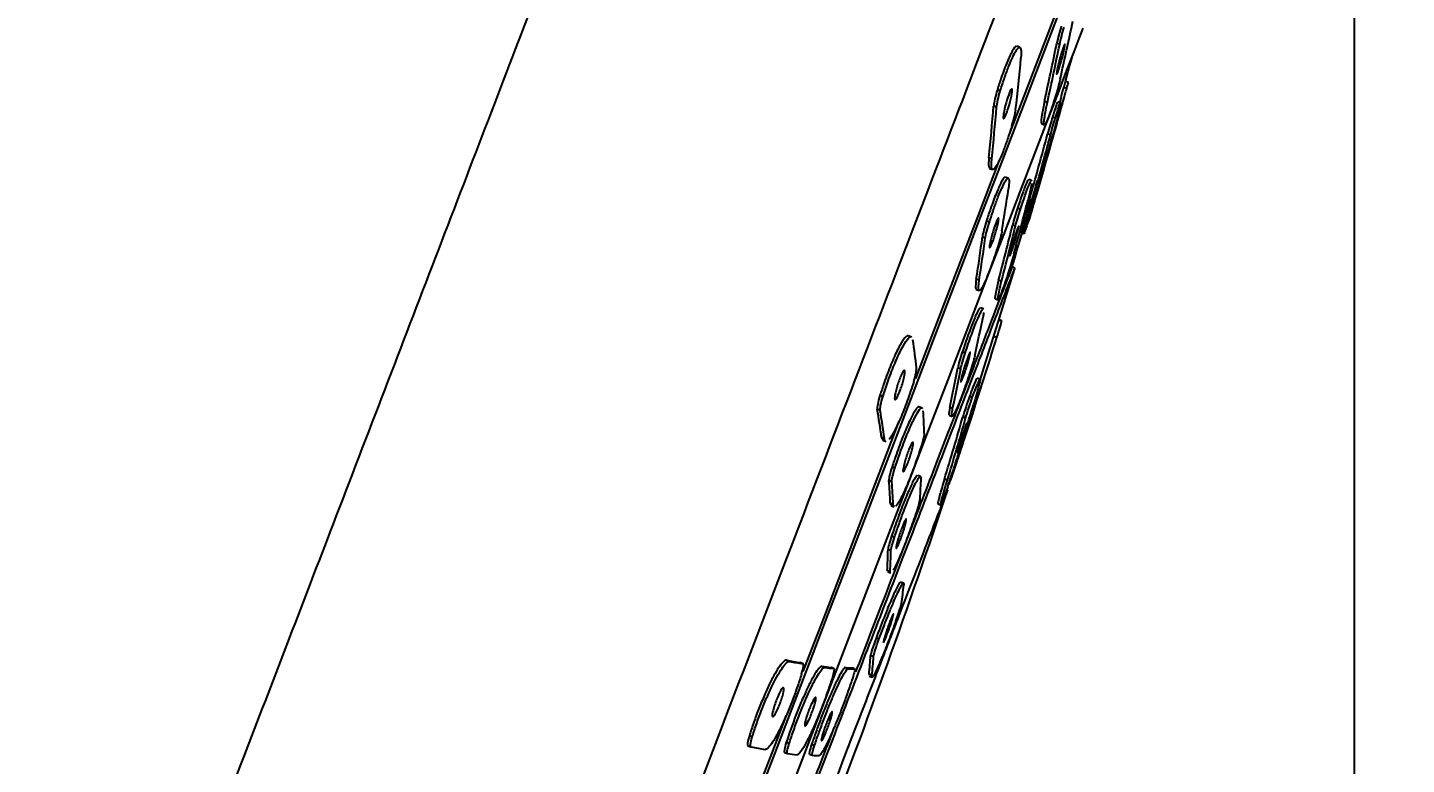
# Model space of a CAD drawing. Header units: millimetres. Extents: x 789 to 1209, y -1956 to -1362.
# Drawn here: x 862.55 to 895.68, y -1470.91 to -1453.2 of the extents above; entities that cross this region are included whole.
import ezdxf

# ---------------------------------------------------------------- set-up
doc = ezdxf.new("R2010")
doc.units = ezdxf.units.MM
doc.header["$LTSCALE"] = 0.1
doc.layers.get('0').update_dxf_attribs({"lineweight": 13})
doc.layers.add('DIM', color=3, linetype='Continuous', lineweight=9)
doc.styles.get("Standard").update_dxf_attribs({"font": 'arial.ttf'})
doc.dimstyles.new('ISO-25', dxfattribs={"dimtxt": 2.5, "dimasz": 2.5, "dimexe": 1.25, "dimexo": 0.625, "dimtad": 1, "dimlfac": 1.333333, "dimtxsty": 'Standard', "dimcen": 2.5, "dimadec": 0, "dimazin": 0, "dimtfac": 1, "dimtmove": 0, "dimatfit": 3, "dimfxl": 0, "dimarcsym": 0})

# ---------------------------------------------------------------- blocks, each defined once
blk = doc.blocks.new('*D55')
at = {"layer": 'Defpoints', "color": 0}
for p in [(891.38, -1423.334), (891.38, -1437.194), (844.131, -1508.415)]:
    blk.add_point(p, dxfattribs=at)
at = {"layer": 'DIM', "color": 0, "linetype": 'ByBlock', "lineweight": -2}
for p, q in [((844.131, -1507.79), (844.131, -1422.084)), ((891.38, -1436.569), (891.38, -1422.084)), ((848.131, -1423.334), (887.38, -1423.334))]:
    blk.add_line(p, q, dxfattribs=at)
at = {"layer": 'DIM', "color": 0}
for points in [[(848.131, -1422.667), (848.131, -1424), (844.131, -1423.334)], [(887.38, -1422.667), (887.38, -1424), (891.38, -1423.334)]]:
    blk.add_solid(points, dxfattribs=at)
at = {"layer": 'DIM', "color": 0, "insert": (867.755, -1420.665), "char_height": 4, "attachment_point": 5}
blk.add_mtext('63', dxfattribs=at)
blk = doc.blocks.new('*D56')
at = {"layer": 'Defpoints', "color": 0}
for p in [(881.999, -1433.594), (894.426, -1433.594), (838.2, -1651.815)]:
    blk.add_point(p, dxfattribs=at)
at = {"layer": 'DIM', "color": 0, "linetype": 'ByBlock', "lineweight": -2}
for p, q in [((882.624, -1433.594), (895.676, -1433.594)), ((894.426, -1647.815), (894.426, -1437.594)), ((838.825, -1651.815), (895.676, -1651.815))]:
    blk.add_line(p, q, dxfattribs=at)
at = {"layer": 'DIM', "color": 0}
for points in [[(893.759, -1437.594), (895.093, -1437.594), (894.426, -1433.594)], [(893.759, -1647.815), (895.093, -1647.815), (894.426, -1651.815)]]:
    blk.add_solid(points, dxfattribs=at)
at = {"layer": 'DIM', "color": 0, "insert": (891.759, -1542.704), "char_height": 4, "attachment_point": 5, "rotation": 90}
blk.add_mtext('290', dxfattribs=at)

msp = doc.modelspace()

# ---------------------------------------------------------------- linework, layer by layer
at = {"color": 7, "linetype": 'Continuous'}
for p, q in [((890.98, -1439.382), (866.615, -1502.855)), ((880.667, -1466.248), (866.63, -1502.816))]:
    msp.add_line(p, q, dxfattribs=at)
at = {"color": 7, "linetype": 'Continuous', "lineweight": 25}
for p, q in [((886.389, -1453.68), (886.32, -1453.654)), ((887.345, -1453.607), (887.275, -1453.58)), ((885.916, -1454.725), (885.847, -1454.698)), ((887.553, -1454.527), (887.483, -1454.5)), ((887.049, -1455.005), (886.98, -1454.978)), ((887.371, -1455.01), (887.302, -1454.984)), ((887.345, -1455.002), (887.302, -1455.157)), ((885.829, -1455.115), (885.759, -1455.088)), ((887.24, -1455.383), (887.17, -1455.356)), ((886.905, -1455.51), (886.975, -1455.537)), ((887.124, -1455.785), (887.054, -1455.758)), ((885.713, -1456.358), (885.643, -1456.331)), ((885.662, -1456.587), (885.734, -1456.615)), ((886.111, -1456.826), (886.042, -1456.799)), ((886.67, -1456.878), (886.602, -1456.851)), ((886.931, -1456.735), (886.915, -1456.729)), ((886.689, -1457.367), (886.619, -1457.34)), ((886.401, -1457.566), (886.332, -1457.54)), ((885.655, -1457.877), (885.586, -1457.85)), ((886.283, -1457.975), (886.214, -1457.949)), ((885.558, -1458.263), (885.488, -1458.236)), ((886.417, -1458.122), (886.486, -1458.149)), ((885.428, -1461.702), (886.259, -1459.017)), ((886.27, -1458.981), (886.201, -1458.954)), ((885.411, -1459.274), (885.341, -1459.247)), ((885.948, -1459.298), (885.878, -1459.271)), ((885.34, -1459.495), (885.41, -1459.523)), ((885.513, -1459.963), (885.445, -1459.936)), ((885.791, -1459.714), (885.862, -1459.741)), ((885.957, -1460.253), (885.89, -1460.227)), ((885.954, -1460.263), (885.949, -1460.274)), ((883.781, -1460.638), (883.711, -1460.611)), ((885.073, -1461.025), (885.004, -1460.999)), ((884.966, -1461.407), (884.896, -1461.38)), ((885.431, -1461.655), (885.362, -1461.629)), ((883.096, -1462.072), (883.026, -1462.045)), ((884.042, -1462.345), (883.972, -1462.318)), ((884.773, -1462.357), (884.704, -1462.33)), ((885.246, -1462.094), (885.177, -1462.067)), ((883.032, -1462.401), (882.962, -1462.374)), ((884.691, -1462.517), (884.761, -1462.544)), ((885.085, -1462.591), (885.016, -1462.565)), ((883.064, -1463.05), (883.102, -1463.107)), ((883.134, -1463.077), (883.064, -1463.05)), ((883.097, -1463.12), (883.167, -1463.146)), ((884.882, -1463.407), (884.883, -1463.412)), ((883.385, -1463.79), (883.316, -1463.764)), ((884.003, -1463.992), (883.934, -1463.965)), ((883.311, -1464.116), (883.241, -1464.089)), ((884.646, -1464.08), (884.577, -1464.053)), ((883.275, -1464.629), (883.302, -1464.682)), ((883.345, -1464.656), (883.275, -1464.629)), ((884.414, -1464.646), (884.484, -1464.673)), ((883.298, -1464.695), (883.367, -1464.721)), ((883.374, -1465.453), (883.304, -1465.426)), ((883.29, -1465.773), (883.22, -1465.747)), ((883.201, -1466.245), (883.22, -1466.262)), ((883.27, -1466.272), (883.201, -1466.245)), ((883.212, -1466.281), (883.283, -1466.308)), ((883.591, -1466.555), (883.522, -1466.529)), ((883.003, -1467.899), (882.934, -1467.872)), ((883.105, -1467.976), (883.107, -1467.98)), ((882.872, -1468.319), (882.803, -1468.292)), ((880.851, -1468.433), (880.782, -1468.406)), ((881.179, -1468.487), (881.109, -1468.461)), ((881.18, -1468.488), (881.11, -1468.461)), ((881.699, -1468.578), (881.63, -1468.551)), ((881.919, -1468.603), (881.85, -1468.577)), ((881.921, -1468.603), (881.851, -1468.577)), ((882.257, -1468.608), (882.188, -1468.582)), ((882.418, -1468.613), (882.349, -1468.586)), ((882.765, -1468.742), (882.778, -1468.763)), ((882.834, -1468.768), (882.765, -1468.742)), ((882.769, -1468.786), (882.838, -1468.813)), ((879.958, -1470.248), (879.888, -1470.221)), ((879.855, -1470.462), (879.925, -1470.488)), ((880.734, -1470.618), (880.803, -1470.645)), ((880.845, -1470.408), (880.776, -1470.381)), ((881.454, -1470.455), (881.384, -1470.429)), ((881.333, -1470.661), (881.402, -1470.687))]:
    msp.add_line(p, q, dxfattribs=at)
at = {"color": 8, "linetype": 'Continuous', "lineweight": 25}
for p, q in [((887.514, -1454.669), (887.444, -1454.642)), ((885.954, -1460.263), (885.887, -1460.237)), ((885.834, -1460.652), (885.766, -1460.626)), ((885.207, -1462.628), (885.168, -1462.614))]:
    msp.add_line(p, q, dxfattribs=at)
at = {"color": 7, "linetype": 'Continuous', "lineweight": 25, "flags": 128}
for points in [[(887.791, -1451.443), (887.683, -1451.723), (887.294, -1452.736), (886.867, -1453.85), (886.403, -1455.058), (886.131, -1455.766)], [(879.788, -1472.498), (880.457, -1470.757), (881.123, -1469.021), (881.784, -1467.298), (882.437, -1465.599), (883.077, -1463.932), (883.701, -1462.306), (884.306, -1460.729), (884.889, -1459.211), (885.446, -1457.759), (885.975, -1456.381), (886.473, -1455.085), (886.937, -1453.876), (887.364, -1452.763)], [(880.748, -1471.868), (881.339, -1470.327), (881.927, -1468.797), (882.506, -1467.289), (883.073, -1465.811), (883.624, -1464.375), (884.156, -1462.99), (884.664, -1461.665), (885.146, -1460.411), (885.598, -1459.234), (886.016, -1458.144), (886.399, -1457.148), (886.742, -1456.252), (887.045, -1455.463), (887.305, -1454.786), (887.52, -1454.225), (887.689, -1453.785), (887.811, -1453.469), (887.884, -1453.278), (887.908, -1453.215)], [(885.891, -1456.393), (885.376, -1457.732), (884.819, -1459.184), (884.236, -1460.703), (883.877, -1461.638)], [(883.484, -1462.663), (883.007, -1463.905), (882.367, -1465.572), (881.715, -1467.271), (881.175, -1468.678)], [(880.77, -1469.732), (880.387, -1470.73), (879.719, -1472.471), (879.052, -1474.207), (878.391, -1475.93), (878.376, -1475.968)]]:
    msp.add_lwpolyline(points, dxfattribs=at)
at = {"color": 7, "linetype": 'Continuous', "lineweight": 25}
for centre, radius, start, end in [((927.353, -1503.541), 83.365, 122.95922, 183.35148), ((777.977, -1429.759), 112.13, 347.28431, 348.01371), ((777.43, -1431.09), 112.124, 347.69854, 348.42881), ((777.399, -1431.088), 112.228, 347.69527, 348.42486), ((827.412, -1448.496), 59.253, 353.52543, 354.72917), ((704.495, -1404.21), 189.773, 344.51667, 344.82622), ((706.5, -1404.769), 187.765, 343.93306, 344.47426), ((704.495, -1404.21), 189.847, 344.42514, 344.51716), ((826.377, -1450.2), 59.582, 354.09398, 355.29437), ((826.45, -1450.221), 59.58, 354.08795, 355.28834), ((731.959, -1413.969), 160.627, 344.33482, 344.92016), ((731.976, -1413.974), 160.683, 344.33277, 344.9179), ((732.155, -1413.123), 160.786, 344.02504, 344.60951), ((704.495, -1404.21), 189.773, 343.22551, 343.88639), ((829.04, -1448.719), 57.683, 350.65734, 351.66934), ((778.613, -1429.904), 111.403, 345.05061, 345.75177), ((778.203, -1431.269), 111.256, 345.42253, 346.12514), ((778.044, -1431.233), 111.493, 345.42058, 346.12169), ((828.005, -1450.405), 58.014, 351.23299, 352.24145), ((828.08, -1450.427), 58.009, 351.2281, 352.23662), ((830.088, -1448.9), 56.547, 347.5421, 348.5231), ((706.607, -1404.804), 187.727, 342.05981, 342.69261), ((864.761, -1463.62), 19.276, 6.6745, 8.6867), ((829.279, -1450.614), 56.649, 348.0635, 349.0442), ((829.358, -1450.638), 56.641, 348.0596, 349.0403), ((784.428, -1432.148), 105.246, 342.5353, 343.37927), ((863.478, -1465.674), 19.761, 7.6313, 9.6121), ((863.547, -1465.698), 19.761, 7.6216, 9.6022), ((866.986, -1463.446), 17.111, 1.6661, 3.4641), ((783.752, -1433.491), 105.355, 343.13677, 343.98054), ((783.824, -1433.515), 105.353, 343.13497, 343.97875), ((704.495, -1404.21), 189.921, 336.20188, 341.55291), ((865.812, -1465.451), 17.483, 2.6931, 4.4669), ((865.878, -1465.475), 17.486, 2.6849, 4.4582), ((868.634, -1463.425), 15.394, 355.9085, 357.7559), ((867.587, -1465.398), 15.637, 356.8933, 358.7223), ((867.661, -1465.423), 15.633, 356.8863, 358.7157), ((874.646, -1465.757), 8.99, 351.7662, 354.6124), ((873.582, -1467.744), 9.236, 353.8013, 356.5984), ((884.227, -1448.582), 20.122, 260.1397, 261.0845), ((884.29, -1448.643), 20.087, 260.1433, 261.0893), ((882.971, -1457.838), 10.797, 262.8619, 264.0388), ((883.023, -1458.008), 10.652, 262.8603, 264.0527), ((882.41, -1463.905), 4.682, 267.2764, 269.2477), ((882.479, -1463.936), 4.677, 267.2831, 269.2554), ((873.646, -1467.769), 9.242, 353.7961, 356.5912), ((883.916, -1448.428), 22.418, 259.7509, 260.6303), ((882.435, -1458.633), 12.122, 262.2688, 263.3641), ((881.747, -1465.238), 5.461, 266.3876, 268.1651)]:
    msp.add_arc(centre, radius, start, end, dxfattribs=at)
for points, knots in [([(862.546, -1484.27), (862.959, -1483.196), (863.974, -1480.551), (865.712, -1476.024), (867.734, -1470.756), (869.123, -1467.138), (869.817, -1465.33), (870.641, -1463.182), (872.29, -1458.887), (874.662, -1452.708), (876.835, -1447.046), (878.619, -1442.398), (880.005, -1438.789), (881.011, -1436.168), (881.691, -1434.397), (881.962, -1433.691), (881.999, -1433.594), (881.999, -1433.594)], [0.7499608, 0.7499608, 0.7499608, 0.7499608, 0.7701071, 0.7973165, 0.8245259, 0.8517352, 0.8517352, 0.8517352, 0.8840602, 0.9163852, 0.9487102, 0.9810352, 1.0082446, 1.035454, 1.0626634, 1.0898727, 1.1017745, 1.1017745, 1.1017745, 1.1017745]), ([(890.98, -1439.382), (890.98, -1439.382), (890.824, -1439.789), (890.212, -1441.383), (889.756, -1442.571), (888.578, -1445.639), (887.857, -1447.519), (886.203, -1451.828), (885.27, -1454.257), (883.265, -1459.48), (882.193, -1462.274), (879.989, -1468.015), (878.858, -1470.962), (876.623, -1476.785), (875.519, -1479.661), (873.421, -1485.126), (872.428, -1487.713), (871.527, -1490.058)], [0, 0, 0, 0, 0.125, 0.125, 0.25, 0.25, 0.375, 0.375, 0.5, 0.5, 0.625, 0.625, 0.75, 0.75, 0.875, 0.875, 1, 1, 1, 1]), ([(887.384, -1453.166), (887.364, -1453.229), (887.343, -1453.304), (887.304, -1453.451), (887.287, -1453.522), (887.275, -1453.58)], [0, 0, 0, 0, 0.5, 0.5, 1, 1, 1, 1]), ([(887.345, -1453.607), (887.357, -1453.549), (887.374, -1453.478), (887.412, -1453.331), (887.434, -1453.255), (887.453, -1453.193)], [0, 0, 0, 0, 0.5, 0.5, 1, 1, 1, 1]), ([(886.314, -1453.671), (886.309, -1453.664), (886.29, -1453.634), (886.21, -1453.75), (886.086, -1454.009), (885.957, -1454.351), (885.878, -1454.6), (885.847, -1454.698)], [0, 0, 0, 0, 0.0840651, 0.3379212, 0.5889198, 0.8376268, 1, 1, 1, 1]), ([(885.916, -1454.725), (885.951, -1454.614), (885.986, -1454.508), (886.055, -1454.309), (886.089, -1454.215), (886.155, -1454.049), (886.187, -1453.974), (886.246, -1453.849), (886.273, -1453.799), (886.322, -1453.722), (886.343, -1453.697), (886.378, -1453.674), (886.392, -1453.676), (886.423, -1453.723), (886.427, -1453.808), (886.415, -1453.939)], [0, 0, 0, 0, 0.125, 0.125, 0.25, 0.25, 0.375, 0.375, 0.5, 0.5, 0.625, 0.625, 0.75, 0.75, 1, 1, 1, 1]), ([(887.279, -1454.248), (887.289, -1454.19), (887.309, -1454.104), (887.357, -1453.918), (887.386, -1453.82), (887.434, -1453.671), (887.454, -1453.619), (887.474, -1453.594), (887.473, -1453.62), (887.453, -1453.733), (887.433, -1453.821), (887.385, -1454.006), (887.357, -1454.103), (887.308, -1454.254), (887.288, -1454.305), (887.268, -1454.331), (887.269, -1454.305), (887.279, -1454.248)], [0, 0, 0, 0, 0.125, 0.125, 0.25, 0.25, 0.375, 0.375, 0.5, 0.5, 0.625, 0.625, 0.75, 0.75, 0.875, 0.875, 1, 1, 1, 1]), ([(885.847, -1454.698), (885.824, -1454.769), (885.804, -1454.846), (885.773, -1454.985), (885.762, -1455.045), (885.759, -1455.088)], [0, 0, 0, 0, 0.5, 0.5, 1, 1, 1, 1]), ([(885.829, -1455.115), (885.832, -1455.072), (885.843, -1455.012), (885.874, -1454.873), (885.894, -1454.796), (885.916, -1454.725)], [0, 0, 0, 0, 0.5, 0.5, 1, 1, 1, 1]), ([(885.989, -1455.356), (885.989, -1455.315), (886.002, -1455.241), (886.042, -1455.065), (886.071, -1454.963), (886.127, -1454.794), (886.155, -1454.727), (886.194, -1454.665), (886.205, -1454.671), (886.204, -1454.753), (886.191, -1454.828), (886.151, -1455.003), (886.123, -1455.104), (886.065, -1455.275), (886.038, -1455.342), (885.999, -1455.403), (885.988, -1455.398), (885.989, -1455.356)], [0, 0, 0, 0, 0.125, 0.125, 0.25, 0.25, 0.375, 0.375, 0.5, 0.5, 0.625, 0.625, 0.75, 0.75, 0.875, 0.875, 1, 1, 1, 1]), ([(887.356, -1454.44), (887.343, -1454.498), (887.325, -1454.569), (887.286, -1454.716), (887.264, -1454.791), (887.244, -1454.853)], [0, 0, 0, 0, 0.5, 0.5, 1, 1, 1, 1]), ([(887.414, -1455.029), (887.434, -1454.956), (887.455, -1454.881), (887.49, -1454.753), (887.505, -1454.701), (887.514, -1454.669)], [0, 0, 0, 0, 0.5, 0.5, 1, 1, 1, 1]), ([(887.514, -1454.669), (887.531, -1454.604), (887.554, -1454.519), (887.548, -1454.539), (887.546, -1454.544)], [0, 0, 0, 0, 0.750265, 1, 1, 1, 1]), ([(886.98, -1454.978), (886.956, -1455.093), (886.909, -1455.322), (886.889, -1455.493), (886.906, -1455.491), (886.912, -1455.49)], [0, 0, 0, 0, 0.390828, 0.781897, 1, 1, 1, 1]), ([(887.244, -1454.853), (887.214, -1454.952), (887.185, -1455.041), (887.13, -1455.202), (887.105, -1455.273), (887.06, -1455.391), (887.04, -1455.438), (887.007, -1455.507), (886.994, -1455.527), (886.975, -1455.542), (886.97, -1455.535), (886.966, -1455.496), (886.968, -1455.462), (886.984, -1455.325), (887.01, -1455.184), (887.049, -1455.005)], [0, 0, 0, 0, 0.125, 0.125, 0.25, 0.25, 0.375, 0.375, 0.5, 0.5, 0.625, 0.625, 0.75, 0.75, 1, 1, 1, 1]), ([(887.296, -1454.998), (887.292, -1455), (887.284, -1455.005), (887.232, -1455.161), (887.185, -1455.309), (887.17, -1455.356)], [0, 0, 0, 0, 0.3422007, 0.7913141, 1, 1, 1, 1]), ([(887.364, -1455.061), (887.359, -1455.088), (887.35, -1455.124), (887.329, -1455.215), (887.315, -1455.271), (887.267, -1455.459), (887.225, -1455.617), (887.176, -1455.795)], [0, 0, 0, 0, 0.25, 0.25, 0.5, 0.5, 1, 1, 1, 1]), ([(887.24, -1455.383), (887.269, -1455.289), (887.329, -1455.102), (887.368, -1454.995), (887.366, -1455.019), (887.366, -1455.024)], [0, 0, 0, 0, 0.449855, 0.899913, 1, 1, 1, 1]), ([(887.381, -1454.872), (887.376, -1454.889), (887.364, -1454.931), (887.352, -1454.976), (887.345, -1455.002)], [0, 0, 0, 0, 0.417681, 1, 1, 1, 1]), ([(886.196, -1455.566), (886.218, -1455.495), (886.239, -1455.418), (886.272, -1455.28), (886.283, -1455.22), (886.288, -1455.178)], [0, 0, 0, 0, 0.5, 0.5, 1, 1, 1, 1]), ([(887.17, -1455.356), (887.155, -1455.406), (887.135, -1455.471), (887.094, -1455.614), (887.073, -1455.69), (887.054, -1455.758)], [0, 0, 0, 0, 0.5, 0.5, 1, 1, 1, 1]), ([(887.124, -1455.785), (887.142, -1455.717), (887.163, -1455.642), (887.204, -1455.498), (887.224, -1455.432), (887.24, -1455.383)], [0, 0, 0, 0, 0.5, 0.5, 1, 1, 1, 1]), ([(886.196, -1455.566), (886.162, -1455.677), (886.127, -1455.783), (886.059, -1455.982), (886.025, -1456.076), (885.96, -1456.243), (885.929, -1456.317), (885.871, -1456.443), (885.845, -1456.494), (885.798, -1456.571), (885.777, -1456.597), (885.744, -1456.62), (885.73, -1456.618), (885.702, -1456.573), (885.7, -1456.489), (885.713, -1456.358)], [0, 0, 0, 0, 0.125, 0.125, 0.25, 0.25, 0.375, 0.375, 0.5, 0.5, 0.625, 0.625, 0.75, 0.75, 1, 1, 1, 1]), ([(885.643, -1456.331), (885.637, -1456.415), (885.627, -1456.557), (885.657, -1456.566), (885.669, -1456.57)], [0, 0, 0, 0, 0.597651, 1, 1, 1, 1]), ([(886.856, -1456.832), (886.871, -1456.774), (886.895, -1456.687), (886.947, -1456.502), (886.976, -1456.405), (887.021, -1456.258), (887.037, -1456.207), (887.048, -1456.183), (887.043, -1456.21), (887.013, -1456.324), (886.989, -1456.411), (886.937, -1456.596), (886.909, -1456.692), (886.863, -1456.842), (886.847, -1456.891), (886.836, -1456.915), (886.841, -1456.889), (886.856, -1456.832)], [0, 0, 0, 0, 0.125, 0.125, 0.25, 0.25, 0.375, 0.375, 0.5, 0.5, 0.625, 0.625, 0.75, 0.75, 0.875, 0.875, 1, 1, 1, 1]), ([(886.036, -1456.817), (886.032, -1456.81), (886.019, -1456.782), (885.947, -1456.9), (885.829, -1457.159), (885.7, -1457.502), (885.618, -1457.751), (885.586, -1457.85)], [0, 0, 0, 0, 0.0820766, 0.3349179, 0.5859318, 0.8355179, 1, 1, 1, 1]), ([(885.655, -1457.877), (885.691, -1457.766), (885.726, -1457.662), (885.796, -1457.463), (885.83, -1457.369), (885.895, -1457.202), (885.926, -1457.128), (885.983, -1457.001), (886.008, -1456.95), (886.053, -1456.872), (886.072, -1456.846), (886.102, -1456.821), (886.114, -1456.822), (886.135, -1456.865), (886.133, -1456.947), (886.114, -1457.076)], [0, 0, 0, 0, 0.125, 0.125, 0.25, 0.25, 0.375, 0.375, 0.5, 0.5, 0.625, 0.625, 0.75, 0.75, 1, 1, 1, 1]), ([(886.595, -1456.869), (886.59, -1456.867), (886.579, -1456.86), (886.507, -1457.032), (886.416, -1457.284), (886.352, -1457.478), (886.332, -1457.54)], [0, 0, 0, 0, 0.20856, 0.530193, 0.851004, 1, 1, 1, 1]), ([(886.401, -1457.566), (886.445, -1457.437), (886.531, -1457.178), (886.62, -1456.952), (886.667, -1456.854), (886.667, -1456.882), (886.667, -1456.885)], [0, 0, 0, 0, 0.321099, 0.642399, 0.963416, 1, 1, 1, 1]), ([(886.587, -1457.891), (886.588, -1457.892), (886.59, -1457.893), (886.646, -1457.712), (886.74, -1457.394), (886.843, -1457.041), (886.91, -1456.811), (886.931, -1456.735)], [0, 0, 0, 0, 0.160776, 0.401275, 0.641982, 0.883412, 1, 1, 1, 1]), ([(886.67, -1456.947), (886.665, -1456.984), (886.656, -1457.034), (886.628, -1457.16), (886.611, -1457.237), (886.589, -1457.323)], [0, 0, 0, 0, 0.5, 0.5, 1, 1, 1, 1]), ([(886.619, -1457.34), (886.582, -1457.477), (886.506, -1457.751), (886.439, -1458.011), (886.411, -1458.134), (886.421, -1458.112), (886.422, -1458.108)], [0, 0, 0, 0, 0.308736, 0.617695, 0.925847, 1, 1, 1, 1]), ([(886.614, -1457.775), (886.591, -1457.85), (886.571, -1457.914), (886.536, -1458.021), (886.522, -1458.064), (886.49, -1458.154), (886.482, -1458.166), (886.493, -1458.107), (886.501, -1458.074), (886.522, -1457.987), (886.536, -1457.931), (886.57, -1457.8), (886.59, -1457.725), (886.636, -1457.558), (886.661, -1457.465), (886.689, -1457.367)], [0, 0, 0, 0, 0.125, 0.125, 0.25, 0.25, 0.5, 0.5, 0.625, 0.625, 0.75, 0.75, 0.875, 0.875, 1, 1, 1, 1]), ([(886.732, -1457.374), (886.713, -1457.441), (886.691, -1457.517), (886.649, -1457.66), (886.629, -1457.726), (886.614, -1457.775)], [0, 0, 0, 0, 0.5, 0.5, 1, 1, 1, 1]), ([(886.332, -1457.54), (886.312, -1457.602), (886.289, -1457.677), (886.247, -1457.821), (886.228, -1457.892), (886.214, -1457.949)], [0, 0, 0, 0, 0.5, 0.5, 1, 1, 1, 1]), ([(886.283, -1457.975), (886.297, -1457.918), (886.316, -1457.848), (886.358, -1457.703), (886.381, -1457.628), (886.401, -1457.566)], [0, 0, 0, 0, 0.5, 0.5, 1, 1, 1, 1]), ([(885.586, -1457.85), (885.563, -1457.921), (885.541, -1457.997), (885.506, -1458.135), (885.494, -1458.194), (885.488, -1458.236)], [0, 0, 0, 0, 0.5, 0.5, 1, 1, 1, 1]), ([(885.558, -1458.263), (885.563, -1458.221), (885.576, -1458.161), (885.611, -1458.024), (885.633, -1457.947), (885.655, -1457.877)], [0, 0, 0, 0, 0.5, 0.5, 1, 1, 1, 1]), ([(885.676, -1458.36), (885.691, -1458.287), (885.716, -1458.192), (885.773, -1458.007), (885.804, -1457.918), (885.853, -1457.8), (885.871, -1457.771), (885.884, -1457.79), (885.878, -1457.838), (885.848, -1457.981), (885.822, -1458.078), (885.766, -1458.262), (885.735, -1458.351), (885.686, -1458.47), (885.668, -1458.498), (885.655, -1458.479), (885.66, -1458.432), (885.676, -1458.36)], [0, 0, 0, 0, 0.125, 0.125, 0.25, 0.25, 0.375, 0.375, 0.5, 0.5, 0.625, 0.625, 0.75, 0.75, 0.875, 0.875, 1, 1, 1, 1]), ([(886.147, -1458.679), (886.148, -1458.659), (886.161, -1458.603), (886.202, -1458.447), (886.23, -1458.349), (886.286, -1458.167), (886.313, -1458.084), (886.352, -1457.982), (886.362, -1457.964), (886.359, -1458.002), (886.347, -1458.059), (886.306, -1458.214), (886.278, -1458.312), (886.221, -1458.496), (886.194, -1458.578), (886.156, -1458.68), (886.145, -1458.699), (886.147, -1458.679)], [0, 0, 0, 0, 0.125, 0.125, 0.25, 0.25, 0.375, 0.375, 0.5, 0.5, 0.625, 0.625, 0.75, 0.75, 0.875, 0.875, 1, 1, 1, 1]), ([(885.958, -1458.083), (885.951, -1458.125), (885.938, -1458.184), (885.902, -1458.321), (885.879, -1458.398), (885.857, -1458.468)], [0, 0, 0, 0, 0.5, 0.5, 1, 1, 1, 1]), ([(885.857, -1458.468), (885.821, -1458.579), (885.786, -1458.683), (885.718, -1458.882), (885.684, -1458.976), (885.62, -1459.143), (885.589, -1459.218), (885.534, -1459.345), (885.509, -1459.396), (885.466, -1459.475), (885.447, -1459.501), (885.418, -1459.527), (885.407, -1459.526), (885.388, -1459.484), (885.391, -1459.402), (885.411, -1459.274)], [0, 0, 0, 0, 0.125, 0.125, 0.25, 0.25, 0.375, 0.375, 0.5, 0.5, 0.625, 0.625, 0.75, 0.75, 1, 1, 1, 1]), ([(886.246, -1458.642), (886.23, -1458.699), (886.211, -1458.769), (886.167, -1458.914), (886.144, -1458.988), (886.124, -1459.05)], [0, 0, 0, 0, 0.5, 0.5, 1, 1, 1, 1]), ([(876.278, -1484.838), (876.403, -1484.514), (876.657, -1483.857), (877.197, -1482.461), (877.842, -1480.792), (878.575, -1478.895), (879.385, -1476.799), (880.235, -1474.597), (881.117, -1472.315), (881.99, -1470.057), (882.844, -1467.846), (883.641, -1465.785), (884.371, -1463.895), (885.002, -1462.263), (885.525, -1460.908), (885.921, -1459.884), (886.17, -1459.238), (886.281, -1458.952), (886.26, -1459.005), (886.256, -1459.016)], [0, 0, 0, 0, 0.060652, 0.123063, 0.183714, 0.246125, 0.306777, 0.369188, 0.42984, 0.492251, 0.552903, 0.615314, 0.675966, 0.738377, 0.799029, 0.861439, 0.922091, 0.984502, 1, 1, 1, 1]), ([(886.191, -1458.979), (886.184, -1458.996), (886.17, -1459.033), (885.969, -1459.554), (885.633, -1460.423), (885.158, -1461.652), (884.571, -1463.171), (883.875, -1464.971), (883.162, -1466.817), (882.66, -1468.117), (882.441, -1468.683)], [0, 0, 0, 0, 0.1126, 0.241585, 0.37431, 0.503295, 0.636019, 0.765004, 0.89773, 1, 1, 1, 1]), ([(885.341, -1459.247), (885.331, -1459.329), (885.312, -1459.468), (885.336, -1459.475), (885.346, -1459.478)], [0, 0, 0, 0, 0.595859, 1, 1, 1, 1]), ([(885.878, -1459.271), (885.853, -1459.375), (885.803, -1459.581), (885.78, -1459.716), (885.794, -1459.7), (885.798, -1459.696)], [0, 0, 0, 0, 0.4246312, 0.8494852, 1, 1, 1, 1]), ([(886.124, -1459.05), (886.094, -1459.145), (886.065, -1459.231), (886.011, -1459.388), (885.987, -1459.458), (885.922, -1459.634), (885.89, -1459.709), (885.864, -1459.745), (885.859, -1459.744), (885.857, -1459.718), (885.86, -1459.692), (885.873, -1459.617), (885.883, -1459.568), (885.91, -1459.449), (885.927, -1459.378), (885.948, -1459.298)], [0, 0, 0, 0, 0.125, 0.125, 0.25, 0.25, 0.5, 0.5, 0.625, 0.625, 0.75, 0.75, 0.875, 0.875, 1, 1, 1, 1]), ([(885.437, -1459.956), (885.433, -1459.95), (885.419, -1459.934), (885.343, -1460.084), (885.224, -1460.374), (885.102, -1460.708), (885.028, -1460.929), (885.004, -1460.999)], [0, 0, 0, 0, 0.1334299, 0.3845418, 0.634665, 0.8841487, 1, 1, 1, 1]), ([(885.073, -1461.025), (885.124, -1460.876), (885.226, -1460.578), (885.363, -1460.225), (885.46, -1460.017), (885.511, -1459.932), (885.513, -1459.963), (885.513, -1459.963)], [0, 0, 0, 0, 0.249395, 0.499138, 0.748656, 0.998502, 1, 1, 1, 1]), ([(885.834, -1460.652), (885.863, -1460.56), (885.893, -1460.465), (885.937, -1460.321), (885.951, -1460.273), (885.954, -1460.263)], [0, 0, 0, 0, 0.5, 0.5, 1, 1, 1, 1]), ([(883.706, -1460.624), (883.703, -1460.618), (883.684, -1460.584), (883.598, -1460.681), (883.459, -1460.915), (883.293, -1461.286), (883.143, -1461.683), (883.059, -1461.943), (883.026, -1462.045)], [0, 0, 0, 0, 0.043142, 0.251836, 0.459196, 0.664223, 0.867378, 1, 1, 1, 1]), ([(883.096, -1462.072), (883.138, -1461.944), (883.23, -1461.659), (883.389, -1461.249), (883.551, -1460.898), (883.683, -1460.688), (883.761, -1460.609), (883.777, -1460.641), (883.779, -1460.644)], [0, 0, 0, 0, 0.165214, 0.368515, 0.57105, 0.774321, 0.979511, 1, 1, 1, 1]), ([(885.004, -1460.999), (884.981, -1461.069), (884.957, -1461.145), (884.919, -1461.28), (884.904, -1461.339), (884.896, -1461.38)], [0, 0, 0, 0, 0.5, 0.5, 1, 1, 1, 1]), ([(884.971, -1461.682), (884.977, -1461.644), (884.995, -1461.572), (885.044, -1461.4), (885.075, -1461.3), (885.134, -1461.131), (885.161, -1461.062), (885.195, -1460.995), (885.201, -1460.998), (885.19, -1461.073), (885.173, -1461.145), (885.124, -1461.317), (885.092, -1461.416), (885.033, -1461.587), (885.006, -1461.655), (884.973, -1461.722), (884.966, -1461.72), (884.971, -1461.682)], [0, 0, 0, 0, 0.125, 0.125, 0.25, 0.25, 0.375, 0.375, 0.5, 0.5, 0.625, 0.625, 0.75, 0.75, 0.875, 0.875, 1, 1, 1, 1]), ([(884.966, -1461.407), (884.974, -1461.366), (884.988, -1461.307), (885.027, -1461.171), (885.05, -1461.095), (885.073, -1461.025)], [0, 0, 0, 0, 0.5, 0.5, 1, 1, 1, 1]), ([(885.303, -1461.098), (885.294, -1461.139), (885.278, -1461.197), (885.239, -1461.332), (885.216, -1461.408), (885.192, -1461.478)], [0, 0, 0, 0, 0.5, 0.5, 1, 1, 1, 1]), ([(883.381, -1462.08), (883.386, -1462.026), (883.404, -1461.943), (883.457, -1461.761), (883.491, -1461.663), (883.555, -1461.512), (883.584, -1461.459), (883.622, -1461.428), (883.629, -1461.45), (883.619, -1461.556), (883.601, -1461.64), (883.548, -1461.822), (883.515, -1461.92), (883.45, -1462.073), (883.421, -1462.125), (883.383, -1462.155), (883.376, -1462.134), (883.381, -1462.08)], [0, 0, 0, 0, 0.125, 0.125, 0.25, 0.25, 0.375, 0.375, 0.5, 0.5, 0.625, 0.625, 0.75, 0.75, 0.875, 0.875, 1, 1, 1, 1]), ([(883.839, -1461.707), (883.861, -1461.634), (883.88, -1461.563), (883.905, -1461.446), (883.91, -1461.402), (883.907, -1461.379)], [0, 0, 0, 0, 0.5, 0.5, 1, 1, 1, 1]), ([(885.192, -1461.478), (885.157, -1461.584), (885.123, -1461.685), (885.056, -1461.878), (885.023, -1461.969), (884.931, -1462.216), (884.877, -1462.348), (884.816, -1462.475), (884.799, -1462.506), (884.773, -1462.542), (884.764, -1462.548), (884.753, -1462.535), (884.751, -1462.516), (884.756, -1462.454), (884.763, -1462.411), (884.773, -1462.357)], [0, 0, 0, 0, 0.125, 0.125, 0.25, 0.25, 0.5, 0.5, 0.625, 0.625, 0.75, 0.75, 0.875, 0.875, 1, 1, 1, 1]), ([(885.352, -1461.653), (885.351, -1461.648), (885.346, -1461.631), (885.28, -1461.79), (885.206, -1461.988), (885.177, -1462.067)], [0, 0, 0, 0, 0.2349666, 0.6945737, 1, 1, 1, 1]), ([(885.246, -1462.094), (885.274, -1462.017), (885.299, -1461.95), (885.344, -1461.835), (885.363, -1461.786), (885.395, -1461.712), (885.407, -1461.686), (885.425, -1461.655), (885.43, -1461.651), (885.433, -1461.666), (885.431, -1461.684), (885.419, -1461.744), (885.409, -1461.784), (885.383, -1461.885), (885.366, -1461.947), (885.326, -1462.087), (885.303, -1462.165), (885.277, -1462.252)], [0, 0, 0, 0, 0.125, 0.125, 0.25, 0.25, 0.375, 0.375, 0.5, 0.5, 0.625, 0.625, 0.75, 0.75, 0.875, 0.875, 1, 1, 1, 1]), ([(883.839, -1461.707), (883.79, -1461.865), (883.738, -1462.019), (883.629, -1462.32), (883.575, -1462.458), (883.468, -1462.711), (883.417, -1462.818), (883.323, -1462.995), (883.282, -1463.059), (883.247, -1463.1)], [0, 0, 0, 0, 0.25, 0.25, 0.5, 0.5, 0.75, 0.75, 1, 1, 1, 1]), ([(883.026, -1462.045), (883.003, -1462.119), (882.985, -1462.19), (882.962, -1462.307), (882.958, -1462.351), (882.962, -1462.374)], [0, 0, 0, 0, 0.5, 0.5, 1, 1, 1, 1]), ([(883.032, -1462.401), (883.028, -1462.378), (883.032, -1462.334), (883.055, -1462.217), (883.073, -1462.145), (883.096, -1462.072)], [0, 0, 0, 0, 0.5, 0.5, 1, 1, 1, 1]), ([(883.967, -1462.331), (883.965, -1462.326), (883.952, -1462.294), (883.876, -1462.393), (883.746, -1462.629), (883.586, -1463.002), (883.437, -1463.4), (883.35, -1463.66), (883.316, -1463.764)], [0, 0, 0, 0, 0.042398, 0.249893, 0.456513, 0.661637, 0.865595, 1, 1, 1, 1]), ([(883.385, -1463.79), (883.427, -1463.666), (883.521, -1463.384), (883.678, -1462.974), (883.835, -1462.618), (883.958, -1462.402), (884.027, -1462.319), (884.038, -1462.349), (884.039, -1462.352)], [0, 0, 0, 0, 0.1617474, 0.3659289, 0.5695354, 0.773544, 0.9787441, 1, 1, 1, 1]), ([(884.704, -1462.33), (884.691, -1462.403), (884.673, -1462.509), (884.692, -1462.5), (884.698, -1462.497)], [0, 0, 0, 0, 0.67984, 1, 1, 1, 1]), ([(885.177, -1462.067), (885.154, -1462.128), (885.124, -1462.218), (885.065, -1462.401), (885.036, -1462.496), (885.016, -1462.565)], [0, 0, 0, 0, 0.5, 0.5, 1, 1, 1, 1]), ([(885.085, -1462.591), (885.105, -1462.522), (885.134, -1462.428), (885.193, -1462.244), (885.224, -1462.155), (885.246, -1462.094)], [0, 0, 0, 0, 0.5, 0.5, 1, 1, 1, 1]), ([(884.681, -1464.177), (884.683, -1464.177), (884.688, -1464.177), (884.769, -1463.949), (884.904, -1463.552), (885.059, -1463.082), (885.164, -1462.758), (885.207, -1462.628)], [0, 0, 0, 0, 0.1582981, 0.3878312, 0.6173581, 0.8470963, 1, 1, 1, 1]), ([(884.09, -1462.948), (884.091, -1462.97), (884.084, -1463.013), (884.056, -1463.128), (884.036, -1463.199), (884.013, -1463.272)], [0, 0, 0, 0, 0.5, 0.5, 1, 1, 1, 1]), ([(885.111, -1462.713), (885.111, -1462.712), (885.112, -1462.705), (885.102, -1462.728), (885.081, -1462.784), (885.049, -1462.875), (885.012, -1462.986), (884.972, -1463.106), (884.935, -1463.222), (884.906, -1463.319), (884.888, -1463.381), (884.884, -1463.4), (884.882, -1463.407)], [0, 0, 0, 0, 0.0043139, 0.1196267, 0.2347923, 0.3499183, 0.4651226, 0.5804919, 0.6960545, 0.8117227, 0.9273944, 1, 1, 1, 1]), ([(884.883, -1463.414), (884.888, -1463.406), (884.902, -1463.37), (884.942, -1463.257), (884.967, -1463.183), (885.02, -1463.024), (885.045, -1462.944), (885.087, -1462.809), (885.102, -1462.758), (885.108, -1462.731)], [0, 0, 0, 0, 0.25, 0.25, 0.5, 0.5, 0.75, 0.75, 1, 1, 1, 1]), ([(883.169, -1463.142), (883.167, -1463.143), (883.144, -1463.156), (883.139, -1463.115), (883.134, -1463.077)], [0, 0, 0, 0, 0.080497, 1, 1, 1, 1]), ([(884.013, -1463.272), (883.985, -1463.358), (883.956, -1463.445), (883.898, -1463.614), (883.869, -1463.697), (883.809, -1463.859), (883.779, -1463.938), (883.721, -1464.087), (883.692, -1464.157), (883.636, -1464.289), (883.609, -1464.35), (883.558, -1464.458), (883.534, -1464.506), (883.467, -1464.631), (883.43, -1464.685), (883.402, -1464.709)], [0, 0, 0, 0, 0.125, 0.125, 0.25, 0.25, 0.375, 0.375, 0.5, 0.5, 0.625, 0.625, 0.75, 0.75, 1, 1, 1, 1]), ([(883.582, -1463.823), (883.587, -1463.775), (883.606, -1463.696), (883.658, -1463.518), (883.692, -1463.42), (883.755, -1463.261), (883.784, -1463.202), (883.821, -1463.156), (883.828, -1463.171), (883.817, -1463.264), (883.799, -1463.344), (883.746, -1463.521), (883.713, -1463.62), (883.649, -1463.78), (883.62, -1463.839), (883.583, -1463.884), (883.576, -1463.87), (883.582, -1463.823)], [0, 0, 0, 0, 0.125, 0.125, 0.25, 0.25, 0.375, 0.375, 0.5, 0.5, 0.625, 0.625, 0.75, 0.75, 0.875, 0.875, 1, 1, 1, 1]), ([(883.316, -1463.764), (883.292, -1463.837), (883.272, -1463.907), (883.246, -1464.023), (883.24, -1464.067), (883.241, -1464.089)], [0, 0, 0, 0, 0.5, 0.5, 1, 1, 1, 1]), ([(883.926, -1463.984), (883.923, -1463.977), (883.91, -1463.954), (883.832, -1464.083), (883.704, -1464.354), (883.545, -1464.746), (883.407, -1465.124), (883.329, -1465.354), (883.304, -1465.426)], [0, 0, 0, 0, 0.085245, 0.291195, 0.496593, 0.701182, 0.90525, 1, 1, 1, 1]), ([(883.311, -1464.116), (883.309, -1464.093), (883.316, -1464.05), (883.342, -1463.935), (883.362, -1463.863), (883.385, -1463.79)], [0, 0, 0, 0, 0.5, 0.5, 1, 1, 1, 1]), ([(883.374, -1465.453), (883.41, -1465.344), (883.447, -1465.237), (883.522, -1465.026), (883.561, -1464.922), (883.673, -1464.627), (883.745, -1464.451), (883.838, -1464.245), (883.866, -1464.185), (883.916, -1464.09), (883.938, -1464.053), (883.974, -1464.003), (883.988, -1463.991), (884.008, -1463.991), (884.014, -1464.003), (884.016, -1464.027)], [0, 0, 0, 0, 0.125, 0.125, 0.25, 0.25, 0.5, 0.5, 0.625, 0.625, 0.75, 0.75, 0.875, 0.875, 1, 1, 1, 1]), ([(884.658, -1464.231), (884.679, -1464.17), (884.709, -1464.081), (884.771, -1463.896), (884.801, -1463.803), (884.823, -1463.734)], [0, 0, 0, 0, 0.5, 0.5, 1, 1, 1, 1]), ([(878.565, -1480.073), (878.649, -1479.856), (878.819, -1479.416), (879.169, -1478.51), (879.582, -1477.442), (880.045, -1476.243), (880.552, -1474.93), (881.081, -1473.562), (881.625, -1472.154), (882.159, -1470.771), (882.678, -1469.428), (883.158, -1468.186), (883.594, -1467.058), (883.966, -1466.096), (884.269, -1465.311), (884.489, -1464.742), (884.631, -1464.375), (884.648, -1464.33), (884.657, -1464.307)], [0, 0, 0, 0, 0.061619, 0.125024, 0.186643, 0.250048, 0.311667, 0.375073, 0.436692, 0.500098, 0.561717, 0.625123, 0.686742, 0.750147, 0.811766, 0.875172, 0.93679, 1, 1, 1, 1]), ([(884.577, -1464.053), (884.537, -1464.186), (884.457, -1464.453), (884.409, -1464.639), (884.42, -1464.626), (884.424, -1464.622)], [0, 0, 0, 0, 0.402812, 0.80588, 1, 1, 1, 1]), ([(884.49, -1464.658), (884.489, -1464.65), (884.486, -1464.631), (884.549, -1464.403), (884.618, -1464.172), (884.646, -1464.08)], [0, 0, 0, 0, 0.327461, 0.729192, 1, 1, 1, 1]), ([(884.658, -1464.231), (884.611, -1464.362), (884.573, -1464.466), (884.515, -1464.617), (884.497, -1464.66), (884.488, -1464.671)], [0, 0, 0, 0, 0.5, 0.5, 1, 1, 1, 1]), ([(883.374, -1464.702), (883.364, -1464.705), (883.348, -1464.709), (883.346, -1464.672), (883.345, -1464.656)], [0, 0, 0, 0, 0.578856, 1, 1, 1, 1]), ([(883.988, -1464.523), (883.987, -1464.544), (883.977, -1464.586), (883.947, -1464.7), (883.925, -1464.77), (883.901, -1464.842)], [0, 0, 0, 0, 0.5, 0.5, 1, 1, 1, 1]), ([(883.901, -1464.842), (883.85, -1464.996), (883.797, -1465.148), (883.69, -1465.444), (883.638, -1465.583), (883.537, -1465.836), (883.491, -1465.945), (883.408, -1466.128), (883.373, -1466.197), (883.345, -1466.243)], [0, 0, 0, 0, 0.25, 0.25, 0.5, 0.5, 0.75, 0.75, 1, 1, 1, 1]), ([(883.435, -1465.694), (883.417, -1465.725), (883.41, -1465.718), (883.421, -1465.639), (883.44, -1465.566), (883.493, -1465.393), (883.527, -1465.295), (883.591, -1465.128), (883.62, -1465.062), (883.656, -1465.002), (883.663, -1465.008), (883.652, -1465.087), (883.633, -1465.159), (883.58, -1465.334), (883.546, -1465.432), (883.482, -1465.598), (883.453, -1465.664), (883.435, -1465.694)], [0, 0, 0, 0, 0.125, 0.125, 0.25, 0.25, 0.375, 0.375, 0.5, 0.5, 0.625, 0.625, 0.75, 0.75, 0.875, 0.875, 1, 1, 1, 1]), ([(883.304, -1465.426), (883.28, -1465.499), (883.259, -1465.568), (883.229, -1465.682), (883.221, -1465.725), (883.22, -1465.747)], [0, 0, 0, 0, 0.5, 0.5, 1, 1, 1, 1]), ([(883.29, -1465.773), (883.29, -1465.752), (883.299, -1465.709), (883.328, -1465.596), (883.35, -1465.525), (883.374, -1465.453)], [0, 0, 0, 0, 0.5, 0.5, 1, 1, 1, 1]), ([(883.283, -1466.307), (883.283, -1466.307), (883.27, -1466.32), (883.27, -1466.296), (883.27, -1466.272)], [0, 0, 0, 0, 0.006866, 1, 1, 1, 1]), ([(883.513, -1466.551), (883.512, -1466.544), (883.505, -1466.516), (883.421, -1466.673), (883.272, -1467.005), (883.098, -1467.437), (882.981, -1467.748), (882.934, -1467.872)], [0, 0, 0, 0, 0.0916266, 0.3398232, 0.5877614, 0.8353008, 1, 1, 1, 1]), ([(883.003, -1467.899), (883.086, -1467.676), (883.167, -1467.466), (883.279, -1467.187), (883.314, -1467.102), (883.38, -1466.947), (883.411, -1466.876), (883.466, -1466.756), (883.49, -1466.706), (883.532, -1466.626), (883.549, -1466.596), (883.59, -1466.541), (883.602, -1466.549), (883.597, -1466.601)], [0, 0, 0, 0, 0.25, 0.25, 0.375, 0.375, 0.5, 0.5, 0.625, 0.625, 0.75, 0.75, 1, 1, 1, 1]), ([(883.353, -1467.288), (883.353, -1467.288), (883.353, -1467.281), (883.34, -1467.303), (883.315, -1467.358), (883.278, -1467.448), (883.236, -1467.559), (883.194, -1467.678), (883.155, -1467.792), (883.125, -1467.889), (883.109, -1467.95), (883.106, -1467.969), (883.105, -1467.976)], [0, 0, 0, 0, 0.007275, 0.122585, 0.237736, 0.352703, 0.467537, 0.58235, 0.697257, 0.812345, 0.927609, 1, 1, 1, 1]), ([(883.109, -1467.983), (883.117, -1467.975), (883.134, -1467.94), (883.18, -1467.828), (883.208, -1467.755), (883.265, -1467.597), (883.292, -1467.518), (883.334, -1467.384), (883.348, -1467.333), (883.353, -1467.307)], [0, 0, 0, 0, 0.25, 0.25, 0.5, 0.5, 0.75, 0.75, 1, 1, 1, 1]), ([(883.409, -1467.463), (883.441, -1467.374), (883.475, -1467.277), (883.524, -1467.122), (883.541, -1467.065), (883.544, -1467.044)], [0, 0, 0, 0, 0.5, 0.5, 1, 1, 1, 1]), ([(883.409, -1467.463), (883.368, -1467.575), (883.328, -1467.683), (883.25, -1467.89), (883.212, -1467.991), (883.139, -1468.177), (883.105, -1468.263), (883.041, -1468.419), (883.011, -1468.49), (882.931, -1468.67), (882.89, -1468.753), (882.852, -1468.809), (882.843, -1468.816), (882.832, -1468.809), (882.831, -1468.794), (882.834, -1468.768)], [0, 0, 0, 0, 0.125, 0.125, 0.25, 0.25, 0.375, 0.375, 0.5, 0.5, 0.75, 0.75, 0.875, 0.875, 1, 1, 1, 1]), ([(882.934, -1467.872), (882.901, -1467.961), (882.867, -1468.058), (882.819, -1468.214), (882.804, -1468.271), (882.803, -1468.292)], [0, 0, 0, 0, 0.5, 0.5, 1, 1, 1, 1]), ([(882.872, -1468.319), (882.873, -1468.298), (882.888, -1468.24), (882.936, -1468.085), (882.97, -1467.988), (883.003, -1467.899)], [0, 0, 0, 0, 0.5, 0.5, 1, 1, 1, 1]), ([(880.782, -1468.406), (880.764, -1468.403), (880.741, -1468.413), (880.688, -1468.459), (880.656, -1468.495), (880.588, -1468.59), (880.55, -1468.649), (880.469, -1468.789), (880.427, -1468.869), (880.34, -1469.045), (880.295, -1469.143), (880.206, -1469.345), (880.161, -1469.454), (880.075, -1469.673), (880.034, -1469.783), (879.956, -1470.006), (879.92, -1470.115), (879.888, -1470.221)], [0, 0, 0, 0, 0.125, 0.125, 0.25, 0.25, 0.375, 0.375, 0.5, 0.5, 0.625, 0.625, 0.75, 0.75, 0.875, 0.875, 1, 1, 1, 1]), ([(879.958, -1470.248), (879.99, -1470.143), (880.026, -1470.033), (880.104, -1469.811), (880.145, -1469.7), (880.231, -1469.481), (880.276, -1469.373), (880.365, -1469.17), (880.41, -1469.073), (880.54, -1468.808), (880.623, -1468.665), (880.726, -1468.522), (880.757, -1468.486), (880.811, -1468.44), (880.833, -1468.43), (880.851, -1468.433)], [0, 0, 0, 0, 0.125, 0.125, 0.25, 0.25, 0.375, 0.375, 0.5, 0.5, 0.75, 0.75, 0.875, 0.875, 1, 1, 1, 1]), ([(881.63, -1468.551), (881.615, -1468.549), (881.596, -1468.561), (881.549, -1468.609), (881.52, -1468.646), (881.458, -1468.744), (881.422, -1468.805), (881.347, -1468.947), (881.307, -1469.027), (881.224, -1469.206), (881.18, -1469.304), (881.094, -1469.507), (881.05, -1469.615), (880.923, -1469.944), (880.843, -1470.171), (880.776, -1470.381)], [0, 0, 0, 0, 0.125, 0.125, 0.25, 0.25, 0.375, 0.375, 0.5, 0.5, 0.625, 0.625, 0.75, 0.75, 1, 1, 1, 1]), ([(880.845, -1470.408), (880.879, -1470.303), (880.916, -1470.193), (880.994, -1469.972), (881.035, -1469.862), (881.12, -1469.642), (881.164, -1469.535), (881.25, -1469.331), (881.293, -1469.233), (881.418, -1468.966), (881.495, -1468.82), (881.59, -1468.673), (881.618, -1468.636), (881.665, -1468.588), (881.685, -1468.576), (881.699, -1468.578)], [0, 0, 0, 0, 0.125, 0.125, 0.25, 0.25, 0.375, 0.375, 0.5, 0.5, 0.75, 0.75, 0.875, 0.875, 1, 1, 1, 1]), ([(881.144, -1468.727), (881.165, -1468.658), (881.18, -1468.598), (881.192, -1468.513), (881.189, -1468.489), (881.179, -1468.487)], [0, 0, 0, 0, 0.5, 0.5, 1, 1, 1, 1]), ([(882.188, -1468.582), (882.174, -1468.589), (882.156, -1468.608), (882.113, -1468.67), (882.087, -1468.713), (882, -1468.873), (881.928, -1469.024), (881.812, -1469.29), (881.772, -1469.387), (881.691, -1469.586), (881.65, -1469.691), (881.569, -1469.904), (881.53, -1470.01), (881.454, -1470.222), (881.418, -1470.328), (881.384, -1470.429)], [0, 0, 0, 0, 0.125, 0.125, 0.25, 0.25, 0.5, 0.5, 0.625, 0.625, 0.75, 0.75, 0.875, 0.875, 1, 1, 1, 1]), ([(881.454, -1470.455), (881.487, -1470.355), (881.523, -1470.251), (881.599, -1470.038), (881.638, -1469.931), (881.718, -1469.72), (881.76, -1469.614), (881.841, -1469.414), (881.88, -1469.319), (881.959, -1469.14), (881.996, -1469.058), (882.065, -1468.912), (882.098, -1468.847), (882.185, -1468.687), (882.23, -1468.623), (882.257, -1468.608)], [0, 0, 0, 0, 0.125, 0.125, 0.25, 0.25, 0.375, 0.375, 0.5, 0.5, 0.625, 0.625, 0.75, 0.75, 1, 1, 1, 1]), ([(881.919, -1468.603), (881.928, -1468.604), (881.929, -1468.627), (881.913, -1468.711), (881.897, -1468.771), (881.876, -1468.839)], [0, 0, 0, 0, 0.5, 0.5, 1, 1, 1, 1]), ([(882.418, -1468.613), (882.425, -1468.613), (882.423, -1468.636), (882.404, -1468.717), (882.387, -1468.776), (882.365, -1468.844)], [0, 0, 0, 0, 0.5, 0.5, 1, 1, 1, 1]), ([(881.144, -1468.727), (881.112, -1468.833), (881.076, -1468.941), (880.999, -1469.163), (880.958, -1469.275), (880.874, -1469.494), (880.829, -1469.602), (880.742, -1469.806), (880.698, -1469.902), (880.612, -1470.081), (880.571, -1470.161), (880.492, -1470.301), (880.455, -1470.362), (880.388, -1470.457), (880.357, -1470.494), (880.305, -1470.54), (880.283, -1470.55), (880.266, -1470.547)], [0, 0, 0, 0, 0.125, 0.125, 0.25, 0.25, 0.375, 0.375, 0.5, 0.5, 0.625, 0.625, 0.75, 0.75, 0.875, 0.875, 1, 1, 1, 1]), ([(881.876, -1468.839), (881.842, -1468.945), (881.806, -1469.053), (881.729, -1469.274), (881.687, -1469.386), (881.604, -1469.605), (881.561, -1469.713), (881.475, -1469.918), (881.433, -1470.014), (881.351, -1470.194), (881.312, -1470.275), (881.238, -1470.417), (881.203, -1470.479), (881.111, -1470.627), (881.063, -1470.677), (881.035, -1470.674)], [0, 0, 0, 0, 0.125, 0.125, 0.25, 0.25, 0.375, 0.375, 0.5, 0.5, 0.625, 0.625, 0.75, 0.75, 1, 1, 1, 1]), ([(882.365, -1468.844), (882.332, -1468.945), (882.296, -1469.049), (882.221, -1469.261), (882.182, -1469.37), (882.103, -1469.581), (882.062, -1469.686), (881.982, -1469.887), (881.942, -1469.982), (881.828, -1470.25), (881.757, -1470.401), (881.671, -1470.563), (881.646, -1470.605), (881.603, -1470.668), (881.586, -1470.688), (881.572, -1470.695)], [0, 0, 0, 0, 0.125, 0.125, 0.25, 0.25, 0.375, 0.375, 0.5, 0.5, 0.75, 0.75, 0.875, 0.875, 1, 1, 1, 1]), ([(880.439, -1469.734), (880.437, -1469.7), (880.45, -1469.632), (880.498, -1469.465), (880.534, -1469.366), (880.606, -1469.197), (880.643, -1469.127), (880.697, -1469.056), (880.714, -1469.055), (880.718, -1469.122), (880.705, -1469.191), (880.657, -1469.358), (880.622, -1469.456), (880.549, -1469.627), (880.512, -1469.696), (880.458, -1469.767), (880.441, -1469.768), (880.439, -1469.734)], [0, 0, 0, 0, 0.125, 0.125, 0.25, 0.25, 0.375, 0.375, 0.5, 0.5, 0.625, 0.625, 0.75, 0.75, 0.875, 0.875, 1, 1, 1, 1]), ([(881.222, -1469.925), (881.231, -1469.873), (881.254, -1469.791), (881.314, -1469.612), (881.352, -1469.516), (881.421, -1469.367), (881.451, -1469.314), (881.487, -1469.282), (881.492, -1469.302), (881.475, -1469.405), (881.452, -1469.488), (881.392, -1469.667), (881.354, -1469.762), (881.285, -1469.913), (881.255, -1469.966), (881.219, -1469.998), (881.214, -1469.978), (881.222, -1469.925)], [0, 0, 0, 0, 0.125, 0.125, 0.25, 0.25, 0.375, 0.375, 0.5, 0.5, 0.625, 0.625, 0.75, 0.75, 0.875, 0.875, 1, 1, 1, 1]), ([(881.619, -1470.299), (881.625, -1470.259), (881.646, -1470.185), (881.703, -1470.013), (881.74, -1469.915), (881.808, -1469.753), (881.839, -1469.688), (881.878, -1469.63), (881.886, -1469.637), (881.873, -1469.717), (881.852, -1469.791), (881.795, -1469.963), (881.759, -1470.06), (881.69, -1470.225), (881.659, -1470.288), (881.62, -1470.346), (881.612, -1470.34), (881.619, -1470.299)], [0, 0, 0, 0, 0.125, 0.125, 0.25, 0.25, 0.375, 0.375, 0.5, 0.5, 0.625, 0.625, 0.75, 0.75, 0.875, 0.875, 1, 1, 1, 1]), ([(879.888, -1470.221), (879.867, -1470.29), (879.852, -1470.35), (879.842, -1470.435), (879.845, -1470.46), (879.857, -1470.462)], [0, 0, 0, 0, 0.5, 0.5, 1, 1, 1, 1]), ([(879.927, -1470.489), (879.915, -1470.487), (879.912, -1470.462), (879.922, -1470.377), (879.937, -1470.317), (879.958, -1470.248)], [0, 0, 0, 0, 0.5, 0.5, 1, 1, 1, 1]), ([(881.929, -1470.008), (881.751, -1470.468), (881.369, -1471.457), (880.98, -1472.465), (880.771, -1473.006)], [0, 0, 0, 0, 0.464498, 1, 1, 1, 1]), ([(880.776, -1470.381), (880.754, -1470.449), (880.738, -1470.509), (880.724, -1470.593), (880.725, -1470.617), (880.735, -1470.618)], [0, 0, 0, 0, 0.5, 0.5, 1, 1, 1, 1]), ([(880.805, -1470.645), (880.795, -1470.644), (880.793, -1470.62), (880.808, -1470.536), (880.823, -1470.476), (880.845, -1470.408)], [0, 0, 0, 0, 0.5, 0.5, 1, 1, 1, 1]), ([(881.384, -1470.429), (881.362, -1470.496), (881.345, -1470.555), (881.327, -1470.637), (881.326, -1470.66), (881.334, -1470.661)], [0, 0, 0, 0, 0.5, 0.5, 1, 1, 1, 1]), ([(881.403, -1470.687), (881.396, -1470.687), (881.396, -1470.664), (881.414, -1470.582), (881.431, -1470.523), (881.454, -1470.455)], [0, 0, 0, 0, 0.5, 0.5, 1, 1, 1, 1])]:
    msp.add_open_spline(points, degree=3, knots=knots, dxfattribs=at)
msp.add_open_spline([(885.519, -1460.053), (885.516, -1460.08), (885.511, -1460.113), (885.504, -1460.151)], degree=3, dxfattribs=at)

# ---------------------------------------------------------------- dimensions: what is measured, and where the dimension line sits
at = {"layer": 'DIM'}
dim = msp.add_linear_dim(base=(891.38, -1423.334), p1=(844.131, -1508.415), p2=(891.38, -1437.194), dimstyle='ISO-25', override={"dimtxt": 4, "dimasz": 4, "dimdec": 1, "dimlfac": 1.333333, "dimtdec": 1, "dimfxl": 1.25, "dimarcsym": 1}, dxfattribs=at)
dim.commit()
dim.dimension.update_dxf_attribs({"geometry": '*D55', "text_midpoint": (867.755, -1420.665)})
dim = msp.add_linear_dim(base=(894.426, -1433.594), p1=(838.2, -1651.815), p2=(881.999, -1433.594), angle=90, text='290', dimstyle='ISO-25', override={"dimtxt": 4, "dimasz": 4, "dimdec": 1, "dimlfac": 1.333333, "dimtdec": 1, "dimfxl": 1.25, "dimarcsym": 1}, dxfattribs=at)
dim.commit()
dim.dimension.update_dxf_attribs({"geometry": '*D56', "text_midpoint": (891.759, -1542.704)})

doc.saveas('drawing.dxf')
